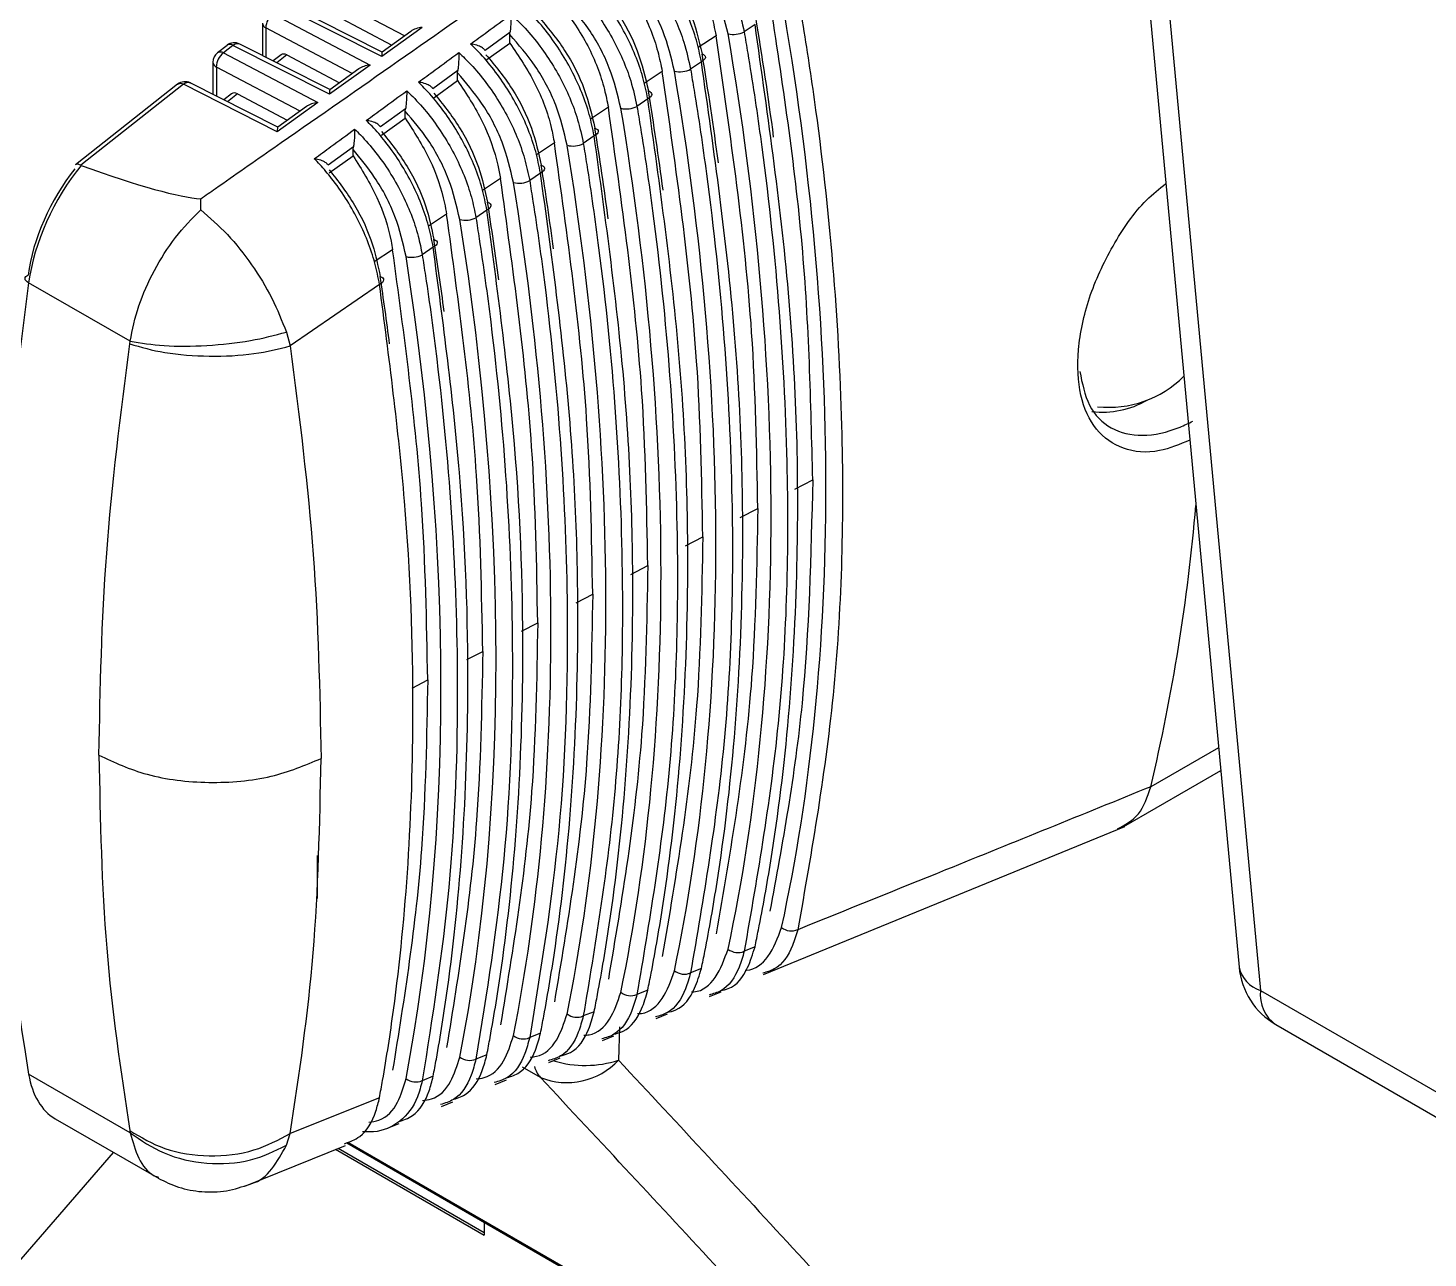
# Model space of a CAD drawing. Extents: x 7 to 135, y 1 to 99.
# Drawn here: x 91.944 to 93.119, y 11.748 to 12.78 of the extents above; entities that cross this region are included whole.
import ezdxf

# ---------------------------------------------------------------- set-up
doc = ezdxf.new("R2010")
doc.units = 0
doc.header["$MEASUREMENT"] = 0
doc.layers.add('OBJECT', color=7, linetype='CONTINUOUS')

msp = doc.modelspace()

# ---------------------------------------------------------------- linework, layer by layer
at = {"layer": 'OBJECT'}
for p, q in [((92.8724, 12.9314), (92.9601, 11.9919)), ((92.8904, 12.9117), (92.9781, 11.9722)), ((92.2598, 12.7733), (92.185, 12.8127)), ((92.2407, 12.7559), (92.1573, 12.7981)), ((92.241, 12.7598), (92.163, 12.7992)), ((92.1406, 12.784), (92.1406, 12.7569)), ((92.1493, 12.7918), (92.2308, 12.7488)), ((92.2026, 12.7901), (92.2491, 12.7656)), ((92.5539, 12.7829), (92.5448, 12.7766)), ((92.2159, 12.7417), (92.1434, 12.78)), ((92.1434, 12.78), (92.1434, 12.7554)), ((92.2747, 12.7804), (92.2407, 12.7559)), ((92.2651, 12.7771), (92.241, 12.7598)), ((92.3482, 12.7761), (92.3274, 12.761)), ((92.3481, 12.7744), (92.3482, 12.7761)), ((92.3481, 12.7673), (92.3481, 12.7744)), ((92.5212, 12.7735), (92.5061, 12.7635)), ((92.1108, 12.7654), (92.1028, 12.7591)), ((92.1158, 12.7654), (92.1078, 12.7591)), ((92.1968, 12.7244), (92.1158, 12.7654)), ((92.1972, 12.7283), (92.1215, 12.7665)), ((92.3281, 12.753), (92.3481, 12.7673)), ((92.099, 12.7513), (92.099, 12.7242)), ((92.1078, 12.7591), (92.187, 12.7173)), ((92.1561, 12.7574), (92.1496, 12.7523)), ((92.161, 12.7574), (92.1526, 12.7508)), ((92.161, 12.7574), (92.2052, 12.734)), ((92.2308, 12.7488), (92.1968, 12.7244)), ((92.5089, 12.7517), (92.4998, 12.7454)), ((92.1721, 12.7102), (92.1019, 12.7472)), ((92.1019, 12.7472), (92.1019, 12.7227)), ((92.2213, 12.7456), (92.1971, 12.7282)), ((92.3044, 12.7442), (92.2835, 12.7289)), ((92.3043, 12.7423), (92.3044, 12.7442)), ((92.3043, 12.7358), (92.3043, 12.7423)), ((92.476, 12.7435), (92.4609, 12.7335)), ((92.0693, 12.7327), (91.9835, 12.6651)), ((92.0743, 12.7327), (91.9881, 12.6648)), ((92.153, 12.6929), (92.0743, 12.7327)), ((92.1533, 12.6967), (92.08, 12.7338)), ((92.1145, 12.7247), (92.1081, 12.7196)), ((92.1195, 12.7246), (92.1111, 12.7181)), ((92.1195, 12.7246), (92.1614, 12.7025)), ((92.2843, 12.7214), (92.3043, 12.7358)), ((92.187, 12.7173), (92.153, 12.6929)), ((92.1774, 12.7141), (92.1533, 12.6967)), ((92.4308, 12.7134), (92.4157, 12.7035)), ((92.4639, 12.7205), (92.4548, 12.7142)), ((92.2606, 12.7122), (92.2396, 12.6969)), ((92.2404, 12.6899), (92.2604, 12.7043)), ((92.2604, 12.7101), (92.2606, 12.7122)), ((92.2604, 12.7043), (92.2604, 12.7101)), ((92.4189, 12.6894), (92.4098, 12.6831)), ((92.2168, 12.6802), (92.1957, 12.6648)), ((92.2166, 12.6779), (92.2168, 12.6802)), ((92.2166, 12.6727), (92.2166, 12.6779)), ((92.3855, 12.6835), (92.3704, 12.6735)), ((92.1966, 12.6584), (92.2166, 12.6727)), ((91.9881, 12.6648), (91.9884, 12.6647)), ((92.3739, 12.6582), (92.3648, 12.6519)), ((92.3403, 12.6536), (92.3252, 12.6436)), ((92.0887, 12.6273), (92.0887, 12.6367)), ((92.2951, 12.6237), (92.2799, 12.6137)), ((92.3289, 12.6271), (92.3197, 12.6207)), ((92.2838, 12.5959), (92.2746, 12.5896)), ((92.2498, 12.5939), (92.2344, 12.5838)), ((92.0295, 12.517), (91.9443, 12.5662)), ((92.2388, 12.5648), (92.1639, 12.5131)), ((92.1606, 12.5247), (92.1639, 12.5131)), ((92.0292, 12.5148), (92.0295, 12.517)), ((92.5872, 12.393), (92.6023, 12.4008)), ((92.5414, 12.3691), (92.5562, 12.3768)), ((92.4955, 12.3453), (92.51, 12.3528)), ((92.4496, 12.3214), (92.4639, 12.3288)), ((92.4037, 12.2976), (92.4177, 12.3048)), ((92.3578, 12.2737), (92.3715, 12.2808)), ((92.312, 12.2499), (92.3254, 12.2568)), ((92.2661, 12.226), (92.2792, 12.2329)), ((92.9429, 12.1759), (92.886, 12.143)), ((92.8633, 12.1098), (92.9447, 12.1568)), ((92.886, 12.143), (92.886, 12.1432)), ((92.5609, 11.9855), (92.8643, 12.1098)), ((92.1864, 12.0854), (92.1864, 12.0495)), ((92.5539, 12.0087), (92.5448, 12.0051)), ((92.5089, 11.9906), (92.4998, 11.987)), ((92.4639, 11.9725), (92.4548, 11.9689)), ((92.9781, 11.9722), (93.1833, 11.8537)), ((92.5158, 11.9671), (92.5254, 11.971)), ((92.4189, 11.9544), (92.4098, 11.9508)), ((92.4708, 11.9486), (92.4804, 11.9526)), ((92.4402, 11.9416), (92.4394, 11.9137)), ((92.9911, 11.9436), (93.1963, 11.8251)), ((92.3739, 11.9363), (92.3648, 11.9327)), ((92.4258, 11.9302), (92.4354, 11.9341)), ((92.3289, 11.9183), (92.3197, 11.9146)), ((92.3808, 11.9118), (92.3904, 11.9157)), ((92.0295, 11.8528), (91.9443, 11.902)), ((92.3738, 11.8992), (92.3588, 11.9079)), ((92.2838, 11.9002), (92.2746, 11.8965)), ((92.3357, 11.8933), (92.3454, 11.8973)), ((92.2388, 11.8822), (92.1639, 11.8522)), ((92.2907, 11.8749), (92.3003, 11.8788)), ((91.9666, 11.8646), (92.0532, 11.8146)), ((92.2455, 11.8566), (92.2552, 11.8605)), ((92.0292, 11.8546), (92.0295, 11.8528)), ((92.1606, 11.8423), (92.1639, 11.8522)), ((92.2113, 11.8442), (92.6706, 11.579)), ((92.2122, 11.8449), (92.6654, 11.5833)), ((91.886, 11.6867), (92.0156, 11.8363)), ((92.1258, 11.8079), (92.2101, 11.8422)), ((92.2019, 11.8389), (92.3267, 11.7668)), ((92.3267, 11.7688), (92.204, 11.8397)), ((92.3266, 11.7776), (92.3267, 11.7668))]:
    msp.add_line(p, q, dxfattribs=at)
at = {"layer": 'OBJECT', "flags": 128}
for points in [[(92.5095, 12.7583), (92.5107, 12.7577), (92.5116, 12.757), (92.5121, 12.7562), (92.5122, 12.7553), (92.512, 12.7544), (92.5113, 12.7535), (92.5103, 12.7526), (92.5089, 12.7517)], [(92.4645, 12.7271), (92.4657, 12.7266), (92.4666, 12.7259), (92.4671, 12.7251), (92.4673, 12.7242), (92.467, 12.7232), (92.4663, 12.7223), (92.4653, 12.7214), (92.4639, 12.7205)], [(92.4195, 12.696), (92.4207, 12.6954), (92.4216, 12.6947), (92.4222, 12.6939), (92.4223, 12.693), (92.422, 12.6921), (92.4213, 12.6911), (92.4203, 12.6902), (92.4189, 12.6894)], [(92.3745, 12.6648), (92.3757, 12.6643), (92.3766, 12.6636), (92.3771, 12.6627), (92.3773, 12.6619), (92.377, 12.6609), (92.3763, 12.66), (92.3753, 12.6591), (92.3739, 12.6582)], [(92.3295, 12.6337), (92.3307, 12.6331), (92.3316, 12.6324), (92.3321, 12.6316), (92.3322, 12.6307), (92.3319, 12.6298), (92.3313, 12.6288), (92.3302, 12.6279), (92.3289, 12.6271)], [(92.2844, 12.6026), (92.2856, 12.602), (92.2865, 12.6013), (92.2871, 12.6005), (92.2872, 12.5996), (92.2869, 12.5986), (92.2862, 12.5977), (92.2852, 12.5968), (92.2838, 12.5959)], [(91.9443, 12.5662), (91.943, 12.567), (91.9421, 12.5678), (91.9415, 12.5687), (91.9413, 12.5696), (91.9414, 12.5705), (91.9419, 12.5713), (91.9427, 12.572), (91.9438, 12.5726)], [(92.2393, 12.5715), (92.2406, 12.5709), (92.2415, 12.5702), (92.242, 12.5694), (92.2421, 12.5685), (92.2418, 12.5675), (92.2412, 12.5665), (92.2401, 12.5656), (92.2388, 12.5648)]]:
    msp.add_lwpolyline(points, dxfattribs=at)
at = {"layer": 'OBJECT'}
for centre, radius, start, end in [((92.1453, 12.7844), 0.00479, 184.1501, 246.5006), ((92.1583, 12.78), 0.0149, 127.058, 180.0175), ((92.5358, 12.7939), 0.0194, 256.423, 297.4868), ((92.1053, 12.7552), 0.00458, 56.7329, 122.2401), ((92.117, 12.7576), 0.01, 63.1776, 128.2361), ((92.1133, 12.7616), 0.00458, 56.7348, 122.2383), ((92.1196, 12.7613), 0.00551, 68.9474, 133.0093), ((92.109, 12.7513), 0.01, 128.2361, 180), ((92.1038, 12.7516), 0.00479, 184.1498, 246.4962), ((92.1167, 12.7472), 0.0149, 127.0592, 180.0121), ((92.4909, 12.7626), 0.0194, 256.1974, 297.4596), ((92.0755, 12.7249), 0.01, 63.1776, 128.2361), ((92.0718, 12.7288), 0.00458, 56.7428, 122.2302), ((92.078, 12.7288), 0.00536, 67.9094, 134.0442), ((92.4459, 12.7313), 0.0193, 255.9712, 297.4332), ((92.401, 12.7001), 0.0192, 255.7473, 297.4025), ((92.356, 12.6688), 0.0191, 255.5251, 297.3701), ((92.311, 12.6376), 0.019, 255.2961, 297.346), ((92.2659, 12.6064), 0.0189, 255.0725, 297.3132), ((92.8505, 12.5516), 0.09, 264.1335, 314.7085), ((92.8458, 12.5315), 0.0739, 262.9177, 300.1991), ((91.2961, 12.5194), 1.6338, 346.6858, 355.0758), ((92.5845, 12.0354), 0.0132, 231.1938, 293.3655), ((92.5395, 12.0173), 0.0133, 231.3713, 293.3937), ((92.4945, 11.9992), 0.0133, 231.5433, 293.4267), ((93.0223, 11.9977), 0.0625, 185.333, 240.0027), ((92.986, 11.9975), 0.0265, 192.2422, 252.6963), ((93.0082, 11.9685), 0.0303, 173.0993, 235.5875), ((92.4495, 11.9811), 0.0133, 231.7159, 293.46), ((92.4045, 11.963), 0.0133, 231.8908, 293.491), ((92.3594, 11.9449), 0.0134, 232.0674, 293.5214), ((92.3144, 11.9269), 0.0134, 232.2405, 293.5574), ((92.3961, 11.9539), 0.059, 247.779, 317.1746), ((92.4113, 12.0007), 0.0914, 253.3503, 287.9137), ((92.3943, 11.9166), 0.0269, 197.92, 220.4035), ((92.2693, 11.9088), 0.0134, 232.4189, 293.5874)]:
    msp.add_arc(centre, radius, start, end, dxfattribs=at)
for centre, major_axis, ratio, start_param, end_param in [((91.0317, 13.2918), (-1.1233, 1.9121), 0.582398, 3.705236, 4.140027), ((91.0361, 13.296), (-1.094, 1.9283), 0.572321, 4.094067, 4.145875), ((92.2759, 12.7726), (0.0141, 0.001), 0.559485, 1.619644, 2.406669), ((90.9879, 13.2665), (-1.1217, 1.9093), 0.582398, 3.708599, 4.136664), ((92.2419, 12.7481), (-0.0009, 0.0117), 0.071971, 0.043681, 0.830706), ((92.1614, 12.7489), (-0.00494, 0.00879), 0.568104, 5.562304, 6.372114), ((92.2321, 12.741), (0.0141, 0.001), 0.559485, 1.619644, 2.406669), ((90.9923, 13.2707), (-1.0924, 1.9255), 0.572321, 4.095586, 4.14251), ((90.944, 13.2412), (-1.12, 1.9065), 0.582398, 3.71197, 4.133293), ((92.1199, 12.7162), (-0.00494, 0.00879), 0.568104, 5.562304, 6.372114), ((92.1981, 12.7166), (-0.0009, 0.0117), 0.071971, 0.043681, 0.830706), ((90.9484, 13.2454), (-1.0908, 1.9226), 0.572321, 4.096306, 4.139138), ((92.1882, 12.7095), (0.0141, 0.001), 0.559485, 1.619644, 2.406669), ((90.9002, 13.2159), (-1.1184, 1.9037), 0.582398, 3.715349, 4.129914), ((92.1542, 12.6851), (-0.0009, 0.0117), 0.071971, 0.043681, 0.830706), ((90.9046, 13.2201), (-1.0892, 1.9198), 0.572321, 4.096404, 4.135757), ((90.8563, 13.1906), (-1.1167, 1.9009), 0.582398, 3.718736, 4.126527), ((92.0162, 12.6028), (0.0508, 0.0976), 0.546171, 1.229091, 2.150624), ((92.0237, 12.599), (0.0558, 0.1063), 0.548821, 1.215786, 2.152407), ((90.4939, 13.4821), (1.6104, -0.8416), 0.051024, 5.927291, 6.168405), ((90.8608, 13.1948), (-1.0876, 1.917), 0.572321, 4.096009, 4.132368), ((90.8125, 13.1653), (-1.1151, 1.898), 0.582398, 3.722132, 4.123132), ((90.8169, 13.1695), (-1.086, 1.9142), 0.572321, 4.095216, 4.128971), ((90.7687, 13.14), (-1.1135, 1.8952), 0.582398, 3.725535, 4.119729), ((90.7731, 13.1442), (-1.0844, 1.9113), 0.572321, 4.094096, 4.125565), ((90.7248, 13.1147), (-1.1118, 1.8924), 0.582398, 3.728947, 4.116317), ((90.7292, 13.1188), (-1.0828, 1.9085), 0.572321, 4.092705, 4.122152), ((93.4268, 13.1849), (1.0403, 1.9967), 0.546312, 2.150718, 2.514227), ((92.0237, 11.9702), (0.0558, 0.1063), 0.548821, 2.515915, 3.11964)]:
    msp.add_ellipse(centre, major_axis=major_axis, ratio=ratio, start_param=start_param, end_param=end_param, dxfattribs=at)
for points, knots in [([(92.0887, 12.6367), (92.0928, 12.6395), (92.1133, 12.6538), (92.1993, 12.7137), (92.3646, 12.8291), (92.512, 12.9338), (92.5947, 12.9926)], [0, 0, 0, 0, 0.024147, 0.120739, 0.507103, 1, 1, 1, 1]), ([(92.4803, 12.8873), (92.4821, 12.8857), (92.4886, 12.8802), (92.5037, 12.8646), (92.5233, 12.8372), (92.5385, 12.8044), (92.543, 12.7845), (92.5448, 12.7766)], [0, 0, 0, 0, 0.059496, 0.208459, 0.505892, 0.803608, 1, 1, 1, 1]), ([(92.5313, 12.775), (92.5285, 12.7862), (92.523, 12.8087), (92.5046, 12.8431), (92.4881, 12.8612), (92.4796, 12.8704)], [0, 0, 0, 0, 0.328089, 0.656254, 1, 1, 1, 1]), ([(92.4365, 12.8554), (92.4384, 12.8538), (92.4448, 12.8482), (92.4598, 12.8324), (92.4792, 12.8048), (92.4938, 12.7724), (92.4982, 12.7529), (92.4998, 12.7454)], [0, 0, 0, 0, 0.0592199, 0.2098301, 0.5105952, 0.8116522, 1, 1, 1, 1]), ([(92.5089, 12.7517), (92.5076, 12.7577), (92.5038, 12.7757), (92.4908, 12.8071), (92.4713, 12.837), (92.4555, 12.8543), (92.4482, 12.8609), (92.4464, 12.8626)], [0, 0, 0, 0, 0.150136, 0.453529, 0.756485, 0.940718, 1, 1, 1, 1]), ([(92.4596, 12.8537), (92.4675, 12.8448), (92.4832, 12.827), (92.5012, 12.7928), (92.5067, 12.7699), (92.5095, 12.7583)], [0, 0, 0, 0, 0.328435, 0.656814, 1, 1, 1, 1]), ([(92.4796, 12.8619), (92.4875, 12.8511), (92.5032, 12.8295), (92.5161, 12.7978), (92.5199, 12.7797), (92.5212, 12.7735)], [0, 0, 0, 0, 0.397552, 0.795055, 1, 1, 1, 1]), ([(92.4639, 12.7205), (92.4627, 12.7265), (92.4589, 12.7445), (92.446, 12.7759), (92.4268, 12.8055), (92.4114, 12.8225), (92.4044, 12.829), (92.4026, 12.8306)], [0, 0, 0, 0, 0.151845, 0.458695, 0.765105, 0.940995, 1, 1, 1, 1]), ([(92.4863, 12.7438), (92.4836, 12.755), (92.4781, 12.7775), (92.46, 12.8115), (92.4439, 12.8295), (92.4358, 12.8384)], [0, 0, 0, 0, 0.332168, 0.664417, 1, 1, 1, 1]), ([(92.4358, 12.8304), (92.4435, 12.8195), (92.4591, 12.7976), (92.4713, 12.7666), (92.4749, 12.749), (92.476, 12.7435)], [0, 0, 0, 0, 0.405543, 0.811029, 1, 1, 1, 1]), ([(92.3928, 12.8234), (92.3946, 12.8218), (92.4009, 12.8161), (92.4158, 12.8002), (92.435, 12.7723), (92.4491, 12.7403), (92.4533, 12.7213), (92.4548, 12.7142)], [0, 0, 0, 0, 0.058946, 0.211287, 0.515534, 0.820094, 1, 1, 1, 1]), ([(92.4158, 12.8217), (92.4236, 12.8127), (92.4391, 12.7947), (92.4566, 12.7607), (92.4619, 12.7383), (92.4645, 12.7271)], [0, 0, 0, 0, 0.3327125, 0.6653653, 1, 1, 1, 1]), ([(92.4413, 12.7126), (92.4386, 12.7239), (92.4332, 12.7463), (92.4154, 12.78), (92.3997, 12.7977), (92.3919, 12.8064)], [0, 0, 0, 0, 0.336464, 0.673003, 1, 1, 1, 1]), ([(92.5898, 12.8078), (92.5908, 12.8019), (92.5958, 12.7725), (92.6147, 12.6492), (92.6306, 12.457), (92.625, 12.2232), (92.6015, 12.0899), (92.5898, 12.0232)], [0, 0, 0, 0, 0.020664, 0.103331, 0.434809, 0.717404, 1, 1, 1, 1]), ([(92.4189, 12.6894), (92.4177, 12.6953), (92.414, 12.7134), (92.4011, 12.7447), (92.3822, 12.7739), (92.3672, 12.7908), (92.3606, 12.797), (92.3589, 12.7986)], [0, 0, 0, 0, 0.153634, 0.464107, 0.774128, 0.941265, 1, 1, 1, 1]), ([(92.3919, 12.7988), (92.3996, 12.7878), (92.4149, 12.7658), (92.4264, 12.7353), (92.4298, 12.7184), (92.4308, 12.7134)], [0, 0, 0, 0, 0.41401, 0.827963, 1, 1, 1, 1]), ([(92.6023, 12.4008), (92.6008, 12.466), (92.5979, 12.5963), (92.5769, 12.7346), (92.5664, 12.8036)], [0, 0, 0, 0, 0.500491, 1, 1, 1, 1]), ([(92.3152, 12.7665), (92.3198, 12.7699), (92.3311, 12.7782), (92.3424, 12.7865), (92.3491, 12.7914)], [0, 0, 0, 0, 0.41243, 1, 1, 1, 1]), ([(92.3491, 12.7914), (92.3491, 12.7913), (92.3491, 12.7906), (92.3491, 12.7883), (92.349, 12.7843), (92.3487, 12.7796), (92.3484, 12.7772), (92.3482, 12.7761)], [0, 0, 0, 0, 0.0080149, 0.1670107, 0.5220034, 0.7880589, 1, 1, 1, 1]), ([(92.3491, 12.7914), (92.3508, 12.7898), (92.3571, 12.784), (92.3719, 12.7679), (92.3908, 12.7398), (92.4044, 12.7082), (92.4084, 12.6897), (92.4098, 12.6831)], [0, 0, 0, 0, 0.058674, 0.212822, 0.520728, 0.828955, 1, 1, 1, 1]), ([(92.372, 12.7896), (92.3797, 12.7805), (92.3951, 12.7623), (92.412, 12.7286), (92.417, 12.7067), (92.4195, 12.696)], [0, 0, 0, 0, 0.337219, 0.674379, 1, 1, 1, 1]), ([(92.5539, 12.0087), (92.5548, 12.0135), (92.5597, 12.0372), (92.578, 12.139), (92.593, 12.3118), (92.5873, 12.5485), (92.565, 12.7048), (92.5539, 12.7829)], [0, 0, 0, 0, 0.020947, 0.104745, 0.44076, 0.72038, 1, 1, 1, 1]), ([(92.3962, 12.6815), (92.3936, 12.6927), (92.3883, 12.7151), (92.3708, 12.7484), (92.3555, 12.7659), (92.3481, 12.7744)], [0, 0, 0, 0, 0.340989, 0.682056, 1, 1, 1, 1]), ([(92.5562, 12.3768), (92.5553, 12.4256), (92.5531, 12.5536), (92.5334, 12.6895), (92.5212, 12.7735)], [0, 0, 0, 0, 0.38188, 1, 1, 1, 1]), ([(92.5448, 12.7766), (92.5458, 12.7707), (92.5508, 12.7413), (92.5693, 12.6182), (92.5845, 12.4285), (92.5786, 12.1994), (92.5561, 12.0699), (92.5448, 12.0051)], [0, 0, 0, 0, 0.021019, 0.105106, 0.44228, 0.72114, 1, 1, 1, 1]), ([(92.3739, 12.6582), (92.3727, 12.6642), (92.369, 12.6822), (92.3563, 12.7136), (92.3376, 12.7424), (92.3231, 12.7589), (92.3169, 12.7649), (92.3152, 12.7665)], [0, 0, 0, 0, 0.155511, 0.46978, 0.783592, 0.941533, 1, 1, 1, 1]), ([(92.3274, 12.761), (92.327, 12.7616), (92.3259, 12.763), (92.3225, 12.7649), (92.3188, 12.766), (92.3161, 12.7664), (92.3152, 12.7665), (92.3152, 12.7665)], [0, 0, 0, 0, 0.216121, 0.48268, 0.828147, 0.991679, 1, 1, 1, 1]), ([(92.3481, 12.7673), (92.3556, 12.7562), (92.3707, 12.7339), (92.3816, 12.7041), (92.3847, 12.6878), (92.3855, 12.6835)], [0, 0, 0, 0, 0.423012, 0.84596, 1, 1, 1, 1]), ([(92.2714, 12.7345), (92.2761, 12.7379), (92.2874, 12.7462), (92.2987, 12.7545), (92.3054, 12.7593)], [0, 0, 0, 0, 0.412389, 1, 1, 1, 1]), ([(92.3054, 12.7593), (92.3054, 12.7593), (92.3054, 12.7587), (92.3054, 12.7564), (92.3052, 12.7525), (92.3049, 12.7478), (92.3046, 12.7453), (92.3044, 12.7442)], [0, 0, 0, 0, 0.0081236, 0.1438781, 0.5082552, 0.782561, 1, 1, 1, 1]), ([(92.3054, 12.7593), (92.3071, 12.7577), (92.3133, 12.7519), (92.3279, 12.7356), (92.3467, 12.7073), (92.3597, 12.6761), (92.3635, 12.658), (92.3648, 12.6519)], [0, 0, 0, 0, 0.058404, 0.214451, 0.526194, 0.838268, 1, 1, 1, 1]), ([(92.3281, 12.7575), (92.3358, 12.7483), (92.3511, 12.7298), (92.3674, 12.6965), (92.3722, 12.6751), (92.3745, 12.6648)], [0, 0, 0, 0, 0.341978, 0.683892, 1, 1, 1, 1]), ([(92.5089, 11.9906), (92.5099, 11.9954), (92.5147, 12.0192), (92.5327, 12.1213), (92.5469, 12.2923), (92.5409, 12.5247), (92.5196, 12.676), (92.5089, 12.7517)], [0, 0, 0, 0, 0.021311, 0.106568, 0.448432, 0.724216, 1, 1, 1, 1]), ([(92.3512, 12.6503), (92.3486, 12.6616), (92.3433, 12.684), (92.3261, 12.7168), (92.3113, 12.7341), (92.3043, 12.7423)], [0, 0, 0, 0, 0.345763, 0.691608, 1, 1, 1, 1]), ([(92.51, 12.3528), (92.5092, 12.4016), (92.5069, 12.5276), (92.4877, 12.6615), (92.476, 12.7435)], [0, 0, 0, 0, 0.387367, 1, 1, 1, 1]), ([(92.4998, 12.7454), (92.5008, 12.7395), (92.5057, 12.7101), (92.5239, 12.5871), (92.5383, 12.4), (92.5321, 12.1756), (92.5106, 12.0498), (92.4998, 11.987)], [0, 0, 0, 0, 0.021386, 0.106942, 0.450009, 0.725004, 1, 1, 1, 1]), ([(92.2277, 12.7023), (92.2324, 12.7058), (92.2437, 12.7141), (92.255, 12.7224), (92.2616, 12.7272)], [0, 0, 0, 0, 0.412358, 1, 1, 1, 1]), ([(92.2616, 12.7272), (92.2616, 12.7272), (92.2616, 12.7267), (92.2616, 12.7245), (92.2615, 12.7207), (92.2611, 12.7159), (92.2608, 12.7133), (92.2606, 12.7122)], [0, 0, 0, 0, 0.008186, 0.119691, 0.49372, 0.776725, 1, 1, 1, 1]), ([(92.2616, 12.7272), (92.2633, 12.7256), (92.2695, 12.7197), (92.284, 12.7033), (92.3025, 12.6748), (92.315, 12.644), (92.3186, 12.6264), (92.3197, 12.6207)], [0, 0, 0, 0, 0.058137, 0.216178, 0.531948, 0.848068, 1, 1, 1, 1]), ([(92.3289, 12.6271), (92.3277, 12.633), (92.3241, 12.651), (92.3114, 12.6824), (92.2931, 12.7108), (92.2789, 12.7271), (92.2731, 12.7328), (92.2714, 12.7345)], [0, 0, 0, 0, 0.1574803, 0.4757308, 0.7935207, 0.9417948, 1, 1, 1, 1]), ([(92.2835, 12.7289), (92.2831, 12.7296), (92.282, 12.731), (92.2786, 12.7329), (92.2748, 12.734), (92.2723, 12.7344), (92.2715, 12.7344), (92.2714, 12.7345)], [0, 0, 0, 0, 0.2207473, 0.4945246, 0.8478079, 0.9915401, 1, 1, 1, 1]), ([(92.2843, 12.7254), (92.2919, 12.7161), (92.307, 12.6973), (92.3227, 12.6644), (92.3273, 12.6435), (92.3295, 12.6337)], [0, 0, 0, 0, 0.347003, 0.693943, 1, 1, 1, 1]), ([(92.3043, 12.7358), (92.3117, 12.7246), (92.3265, 12.7021), (92.3367, 12.6729), (92.3396, 12.6573), (92.3403, 12.6536)], [0, 0, 0, 0, 0.432599, 0.86514, 1, 1, 1, 1]), ([(92.4639, 12.3288), (92.463, 12.3776), (92.4608, 12.5017), (92.4421, 12.6335), (92.4308, 12.7134)], [0, 0, 0, 0, 0.393082, 1, 1, 1, 1]), ([(92.4548, 12.7142), (92.4558, 12.7084), (92.4606, 12.679), (92.4785, 12.5561), (92.4922, 12.3715), (92.4857, 12.1518), (92.4651, 12.0298), (92.4548, 11.9689)], [0, 0, 0, 0, 0.021766, 0.108843, 0.45801, 0.729005, 1, 1, 1, 1]), ([(92.4639, 11.9725), (92.4649, 11.9773), (92.4696, 12.0011), (92.4873, 12.1035), (92.5008, 12.2728), (92.4945, 12.5008), (92.4741, 12.6473), (92.4639, 12.7205)], [0, 0, 0, 0, 0.0216883, 0.1084546, 0.4563732, 0.7281866, 1, 1, 1, 1]), ([(92.2838, 12.5959), (92.2827, 12.6019), (92.2791, 12.6199), (92.2665, 12.6513), (92.2485, 12.6793), (92.2348, 12.6953), (92.2293, 12.7007), (92.2277, 12.7023)], [0, 0, 0, 0, 0.159551, 0.481991, 0.803963, 0.942058, 1, 1, 1, 1]), ([(92.2396, 12.6969), (92.2391, 12.6975), (92.2381, 12.6989), (92.2346, 12.7008), (92.2309, 12.7019), (92.2284, 12.7023), (92.2278, 12.7023), (92.2277, 12.7023)], [0, 0, 0, 0, 0.225635, 0.506962, 0.868223, 0.991446, 1, 1, 1, 1]), ([(92.3061, 12.6192), (92.3036, 12.6304), (92.2984, 12.6528), (92.2815, 12.6852), (92.267, 12.7023), (92.2604, 12.7101)], [0, 0, 0, 0, 0.350807, 0.701699, 1, 1, 1, 1]), ([(92.2604, 12.7043), (92.2677, 12.6929), (92.2823, 12.6702), (92.2918, 12.6417), (92.2945, 12.6268), (92.2951, 12.6237)], [0, 0, 0, 0, 0.442845, 0.88563, 1, 1, 1, 1]), ([(92.184, 12.6702), (92.1887, 12.6736), (92.2, 12.6819), (92.2113, 12.6902), (92.2179, 12.6951)], [0, 0, 0, 0, 0.412315, 1, 1, 1, 1]), ([(92.2179, 12.6951), (92.2179, 12.6951), (92.2179, 12.6947), (92.2179, 12.6926), (92.2178, 12.6888), (92.2174, 12.684), (92.217, 12.6814), (92.2168, 12.6802)], [0, 0, 0, 0, 0.008279, 0.094533, 0.4784, 0.770554, 1, 1, 1, 1]), ([(92.2179, 12.6951), (92.2195, 12.6935), (92.2256, 12.6875), (92.24, 12.6709), (92.2582, 12.6423), (92.2702, 12.6119), (92.2736, 12.5948), (92.2746, 12.5896)], [0, 0, 0, 0, 0.057876, 0.218013, 0.53802, 0.858388, 1, 1, 1, 1]), ([(92.2404, 12.6932), (92.2479, 12.6838), (92.263, 12.6648), (92.2781, 12.6323), (92.2824, 12.6119), (92.2844, 12.6026)], [0, 0, 0, 0, 0.352326, 0.704579, 1, 1, 1, 1]), ([(92.4189, 11.9544), (92.4199, 11.9592), (92.4245, 11.9831), (92.4418, 12.0857), (92.4547, 12.2533), (92.4481, 12.4769), (92.4287, 12.6186), (92.4189, 12.6894)], [0, 0, 0, 0, 0.022079, 0.110408, 0.464597, 0.732299, 1, 1, 1, 1]), ([(92.2611, 12.5881), (92.2585, 12.5993), (92.2534, 12.6217), (92.2368, 12.6535), (92.2228, 12.6704), (92.2166, 12.6779)], [0, 0, 0, 0, 0.356144, 0.712377, 1, 1, 1, 1]), ([(92.4177, 12.3048), (92.4168, 12.3536), (92.4147, 12.4759), (92.3965, 12.6055), (92.3855, 12.6835)], [0, 0, 0, 0, 0.399041, 1, 1, 1, 1]), ([(92.4098, 12.6831), (92.4108, 12.6772), (92.4155, 12.6478), (92.4331, 12.5251), (92.446, 12.3431), (92.4393, 12.128), (92.4196, 12.0098), (92.4098, 11.9508)], [0, 0, 0, 0, 0.0221596, 0.1108119, 0.4662967, 0.7331483, 1, 1, 1, 1]), ([(91.9881, 12.6648), (91.9873, 12.6651), (91.9858, 12.6657), (91.9842, 12.6657), (91.9838, 12.6652), (91.9836, 12.665)], [0, 0, 0, 0, 0.411388, 0.822619, 1, 1, 1, 1]), ([(92.2388, 12.5648), (92.2376, 12.5707), (92.2341, 12.5887), (92.2215, 12.6201), (92.2039, 12.6478), (92.1906, 12.6634), (92.1856, 12.6686), (92.184, 12.6702)], [0, 0, 0, 0, 0.16173, 0.488575, 0.814946, 0.942319, 1, 1, 1, 1]), ([(92.1957, 12.6648), (92.1952, 12.6655), (92.1941, 12.6669), (92.1904, 12.6687), (92.1869, 12.6697), (92.1845, 12.6701), (92.184, 12.6702), (92.184, 12.6702)], [0, 0, 0, 0, 0.2369262, 0.5288157, 0.9000347, 0.9913727, 1, 1, 1, 1]), ([(92.2166, 12.6727), (92.2237, 12.6613), (92.2381, 12.6384), (92.2469, 12.6106), (92.2494, 12.5963), (92.2498, 12.5939)], [0, 0, 0, 0, 0.453822, 0.907586, 1, 1, 1, 1]), ([(92.1966, 12.661), (92.204, 12.6514), (92.2189, 12.6323), (92.2334, 12.6001), (92.2375, 12.5803), (92.2393, 12.5715)], [0, 0, 0, 0, 0.357962, 0.715855, 1, 1, 1, 1]), ([(92.3739, 11.9363), (92.3748, 11.9411), (92.3794, 11.9651), (92.3964, 12.068), (92.4086, 12.2338), (92.4018, 12.4531), (92.3832, 12.5898), (92.3739, 12.6582)], [0, 0, 0, 0, 0.022484, 0.112433, 0.473119, 0.736559, 1, 1, 1, 1]), ([(92.3715, 12.2808), (92.3707, 12.3296), (92.3686, 12.45), (92.3508, 12.5777), (92.3403, 12.6536)], [0, 0, 0, 0, 0.405259, 1, 1, 1, 1]), ([(92.3648, 12.6519), (92.3657, 12.646), (92.3704, 12.6167), (92.3876, 12.494), (92.3998, 12.3146), (92.3928, 12.1042), (92.3741, 11.9898), (92.3648, 11.9327)], [0, 0, 0, 0, 0.0225676, 0.1128522, 0.4748854, 0.7374427, 1, 1, 1, 1]), ([(92.9188, 12.434), (92.9102, 12.4305), (92.8898, 12.4221), (92.8619, 12.4252), (92.8388, 12.4412), (92.8255, 12.4704), (92.8235, 12.5092), (92.8328, 12.5535), (92.853, 12.5974), (92.8762, 12.6314), (92.8932, 12.645), (92.8987, 12.6494)], [0, 0, 0, 0, 0.088526, 0.20962, 0.330858, 0.452643, 0.574917, 0.697401, 0.8198, 0.94181, 1, 1, 1, 1]), ([(92.0295, 12.517), (92.0315, 12.5268), (92.0355, 12.5466), (92.0491, 12.5767), (92.0669, 12.605), (92.0814, 12.6199), (92.0887, 12.6273)], [0, 0, 0, 0, 0.249999, 0.5, 0.749998, 1, 1, 1, 1]), ([(92.0887, 12.6273), (92.0963, 12.6207), (92.1114, 12.6076), (92.132, 12.5816), (92.1494, 12.5532), (92.1568, 12.5342), (92.1606, 12.5247)], [0, 0, 0, 0, 0.2499994, 0.4999989, 0.7500007, 1, 1, 1, 1]), ([(92.3254, 12.2568), (92.3245, 12.3057), (92.3224, 12.4242), (92.3052, 12.5498), (92.2951, 12.6237)], [0, 0, 0, 0, 0.411755, 1, 1, 1, 1]), ([(92.3197, 12.6207), (92.3206, 12.6149), (92.3252, 12.5855), (92.3421, 12.463), (92.3537, 12.2862), (92.3464, 12.0804), (92.3286, 11.9698), (92.3197, 11.9146)], [0, 0, 0, 0, 0.022991, 0.114968, 0.483793, 0.741896, 1, 1, 1, 1]), ([(92.3289, 11.9183), (92.3298, 11.9231), (92.3343, 11.9471), (92.351, 12.0503), (92.3624, 12.2143), (92.3554, 12.4292), (92.3377, 12.5611), (92.3289, 12.6271)], [0, 0, 0, 0, 0.022904, 0.114532, 0.481956, 0.740978, 1, 1, 1, 1]), ([(92.2838, 11.9002), (92.2847, 11.905), (92.2892, 11.9291), (92.3055, 12.0326), (92.3163, 12.1948), (92.309, 12.4054), (92.2922, 12.5324), (92.2838, 12.5959)], [0, 0, 0, 0, 0.023339, 0.116711, 0.491126, 0.745563, 1, 1, 1, 1]), ([(92.2792, 12.2329), (92.2783, 12.2817), (92.2763, 12.3985), (92.2595, 12.5221), (92.2498, 12.5939)], [0, 0, 0, 0, 0.418548, 1, 1, 1, 1]), ([(92.2746, 12.5896), (92.2755, 12.5837), (92.2801, 12.5544), (92.2966, 12.432), (92.3075, 12.2577), (92.3, 12.0565), (92.2831, 11.9499), (92.2746, 11.8965)], [0, 0, 0, 0, 0.02343, 0.117165, 0.493038, 0.746519, 1, 1, 1, 1]), ([(92.2388, 11.8822), (92.2396, 11.887), (92.244, 11.9112), (92.26, 12.0148), (92.2702, 12.1753), (92.2627, 12.3815), (92.2467, 12.5037), (92.2388, 12.5648)], [0, 0, 0, 0, 0.023792, 0.118973, 0.500647, 0.750324, 1, 1, 1, 1]), ([(92.0295, 12.517), (92.0386, 12.5156), (92.0575, 12.5126), (92.0938, 12.513), (92.1307, 12.5169), (92.1508, 12.5221), (92.1606, 12.5247)], [0, 0, 0, 0, 0.241561, 0.500001, 0.75844, 1, 1, 1, 1]), ([(92.0033, 12.1697), (92.0044, 12.2257), (92.0066, 12.3377), (92.0216, 12.4558), (92.0292, 12.5148)], [0, 0, 0, 0, 0.5, 1, 1, 1, 1]), ([(92.0292, 12.5148), (92.0386, 12.5121), (92.0581, 12.5066), (92.0958, 12.5038), (92.1338, 12.5056), (92.1541, 12.5107), (92.1639, 12.5131)], [0, 0, 0, 0, 0.24117, 0.499999, 0.758832, 1, 1, 1, 1]), ([(92.1639, 12.5131), (92.1714, 12.4542), (92.1864, 12.3356), (92.1886, 12.2234), (92.1897, 12.1669)], [0, 0, 0, 0, 0.496376, 1, 1, 1, 1]), ([(92.8264, 12.4918), (92.8285, 12.4817), (92.8328, 12.461), (92.8517, 12.4424), (92.8782, 12.4359), (92.9031, 12.4412), (92.9178, 12.4483), (92.9214, 12.45)], [0, 0, 0, 0, 0.221612, 0.455559, 0.689554, 0.923446, 1, 1, 1, 1]), ([(92.6023, 12.4008), (92.6008, 12.3373), (92.5979, 12.2104), (92.5769, 12.0959), (92.5664, 12.0387)], [0, 0, 0, 0, 0.5004911, 1, 1, 1, 1]), ([(92.5562, 12.3768), (92.5553, 12.3289), (92.5531, 12.2036), (92.5334, 12.09), (92.5212, 12.0198)], [0, 0, 0, 0, 0.38188, 1, 1, 1, 1]), ([(92.51, 12.3528), (92.5092, 12.305), (92.5069, 12.1815), (92.4877, 12.0694), (92.476, 12.0008)], [0, 0, 0, 0, 0.387366, 1, 1, 1, 1]), ([(92.4639, 12.3288), (92.463, 12.281), (92.4608, 12.1593), (92.4421, 12.0488), (92.4308, 11.9817)], [0, 0, 0, 0, 0.393082, 1, 1, 1, 1]), ([(92.4177, 12.3048), (92.4168, 12.257), (92.4147, 12.1372), (92.3965, 12.0282), (92.3855, 11.9627)], [0, 0, 0, 0, 0.399041, 1, 1, 1, 1]), ([(92.3715, 12.2808), (92.3707, 12.233), (92.3686, 12.115), (92.3508, 12.0075), (92.3403, 11.9435)], [0, 0, 0, 0, 0.405259, 1, 1, 1, 1]), ([(92.3254, 12.2568), (92.3245, 12.209), (92.3224, 12.0928), (92.3052, 11.9867), (92.2951, 11.9244)], [0, 0, 0, 0, 0.4117551, 1, 1, 1, 1]), ([(92.2792, 12.2329), (92.2783, 12.185), (92.2763, 12.0705), (92.2595, 11.966), (92.2498, 11.9052)], [0, 0, 0, 0, 0.418548, 1, 1, 1, 1]), ([(92.0033, 12.1697), (92.0162, 12.1637), (92.0431, 12.1512), (92.0954, 12.145), (92.1483, 12.1496), (92.1763, 12.1613), (92.1897, 12.1669)], [0, 0, 0, 0, 0.240772, 0.499999, 0.759228, 1, 1, 1, 1]), ([(92.0033, 12.1697), (92.0044, 12.115), (92.0066, 12.0056), (92.0216, 11.9049), (92.0292, 11.8546)], [0, 0, 0, 0, 0.5, 1, 1, 1, 1]), ([(92.1639, 11.8522), (92.1714, 11.902), (92.1864, 12.0022), (92.1886, 12.1118), (92.1897, 12.1669)], [0, 0, 0, 0, 0.496376, 1, 1, 1, 1]), ([(92.886, 12.1432), (92.8287, 12.1199), (92.73, 12.0798), (92.6311, 12.0399), (92.5898, 12.0232)], [0, 0, 0, 0, 0.581449, 1, 1, 1, 1]), ([(92.858, 12.1078), (92.8645, 12.1113), (92.8777, 12.1184), (92.8832, 12.1347), (92.886, 12.143)], [0, 0, 0, 0, 0.491594, 1, 1, 1, 1]), ([(92.5456, 11.9892), (92.546, 11.9892), (92.5541, 11.9893), (92.5668, 12), (92.573, 12.0164), (92.5762, 12.0251)], [0, 0, 0, 0, 0.023078, 0.484567, 1, 1, 1, 1]), ([(92.5898, 12.0232), (92.5884, 12.0187), (92.5844, 12.005), (92.5749, 11.9908), (92.5637, 11.9877), (92.5604, 11.9868)], [0, 0, 0, 0, 0.257655, 0.777102, 1, 1, 1, 1]), ([(92.525, 11.972), (92.5272, 11.9725), (92.5373, 11.9746), (92.5474, 11.988), (92.552, 12.0028), (92.5539, 12.0087)], [0, 0, 0, 0, 0.145512, 0.659142, 1, 1, 1, 1]), ([(92.5005, 11.971), (92.5012, 11.971), (92.5097, 11.9712), (92.5223, 11.9822), (92.5282, 11.9985), (92.5313, 12.0069)], [0, 0, 0, 0, 0.04431, 0.503863, 1, 1, 1, 1]), ([(92.5448, 12.0051), (92.5435, 12.0005), (92.5395, 11.9868), (92.53, 11.9725), (92.5187, 11.9694), (92.5153, 11.9684)], [0, 0, 0, 0, 0.256322, 0.773094, 1, 1, 1, 1]), ([(92.4554, 11.9528), (92.4565, 11.9528), (92.4653, 11.9532), (92.4777, 11.9645), (92.4834, 11.9805), (92.4863, 11.9887)], [0, 0, 0, 0, 0.0657749, 0.5234252, 1, 1, 1, 1]), ([(92.4998, 11.987), (92.4985, 11.9824), (92.4946, 11.9686), (92.485, 11.9542), (92.4738, 11.951), (92.4703, 11.95)], [0, 0, 0, 0, 0.255064, 0.769307, 1, 1, 1, 1]), ([(92.48, 11.9537), (92.4825, 11.9543), (92.4928, 11.9567), (92.5028, 11.9703), (92.5072, 11.985), (92.5089, 11.9906)], [0, 0, 0, 0, 0.166922, 0.678099, 1, 1, 1, 1]), ([(92.4349, 11.9354), (92.4377, 11.9361), (92.4483, 11.9388), (92.4582, 11.9527), (92.4624, 11.9671), (92.4639, 11.9725)], [0, 0, 0, 0, 0.188371, 0.697235, 1, 1, 1, 1]), ([(92.4103, 11.9346), (92.4117, 11.9347), (92.4209, 11.9352), (92.4331, 11.9467), (92.4386, 11.9627), (92.4413, 11.9706)], [0, 0, 0, 0, 0.087474, 0.543266, 1, 1, 1, 1]), ([(92.4548, 11.9689), (92.4535, 11.9643), (92.4497, 11.9505), (92.4401, 11.936), (92.4288, 11.9326), (92.4252, 11.9316)], [0, 0, 0, 0, 0.253873, 0.765726, 1, 1, 1, 1]), ([(92.3651, 11.9163), (92.367, 11.9165), (92.3764, 11.9172), (92.3885, 11.9291), (92.3937, 11.9448), (92.3962, 11.9525)], [0, 0, 0, 0, 0.109424, 0.563395, 1, 1, 1, 1]), ([(92.4098, 11.9508), (92.4085, 11.9462), (92.4047, 11.9323), (92.3952, 11.9177), (92.3838, 11.9143), (92.3802, 11.9132)], [0, 0, 0, 0, 0.252754, 0.762351, 1, 1, 1, 1]), ([(92.3898, 11.9171), (92.393, 11.9179), (92.4038, 11.9209), (92.4135, 11.9351), (92.4175, 11.9493), (92.4189, 11.9544)], [0, 0, 0, 0, 0.209904, 0.716582, 1, 1, 1, 1]), ([(92.32, 11.8981), (92.3222, 11.8983), (92.332, 11.8993), (92.3439, 11.9114), (92.3488, 11.9269), (92.3512, 11.9344)], [0, 0, 0, 0, 0.131629, 0.583831, 1, 1, 1, 1]), ([(92.3648, 11.9327), (92.3635, 11.9281), (92.3597, 11.9142), (92.3502, 11.8994), (92.3388, 11.896), (92.3351, 11.8949)], [0, 0, 0, 0, 0.251694, 0.759169, 1, 1, 1, 1]), ([(92.3448, 11.8988), (92.3482, 11.8998), (92.3593, 11.903), (92.3688, 11.9175), (92.3726, 11.9315), (92.3739, 11.9363)], [0, 0, 0, 0, 0.231544, 0.736163, 1, 1, 1, 1]), ([(92.2749, 11.8798), (92.2774, 11.8801), (92.2875, 11.8814), (92.2992, 11.8938), (92.3039, 11.9091), (92.3061, 11.9163)], [0, 0, 0, 0, 0.154117, 0.60459, 1, 1, 1, 1]), ([(92.3197, 11.9146), (92.3185, 11.91), (92.3148, 11.896), (92.3052, 11.8812), (92.2938, 11.8776), (92.29, 11.8765)], [0, 0, 0, 0, 0.250495, 0.755561, 1, 1, 1, 1]), ([(92.2997, 11.8804), (92.3035, 11.8816), (92.3148, 11.8852), (92.3241, 11.9), (92.3277, 11.9138), (92.3289, 11.9183)], [0, 0, 0, 0, 0.253617, 0.756095, 1, 1, 1, 1]), ([(92.4394, 11.9137), (92.49, 11.8593), (92.5897, 11.7522), (92.6848, 11.6477), (92.7316, 11.5963)], [0, 0, 0, 0, 0.5077643, 1, 1, 1, 1]), ([(92.2746, 11.8965), (92.2734, 11.8918), (92.2698, 11.8777), (92.257, 11.8608), (92.2395, 11.8531), (92.2277, 11.8535), (92.2246, 11.8536)], [0, 0, 0, 0, 0.174303, 0.525749, 0.876645, 1, 1, 1, 1]), ([(92.2297, 11.8616), (92.2327, 11.862), (92.2431, 11.8635), (92.2546, 11.8763), (92.259, 11.8913), (92.2611, 11.8982)], [0, 0, 0, 0, 0.176894, 0.625691, 1, 1, 1, 1]), ([(92.2546, 11.862), (92.2587, 11.8634), (92.2702, 11.8674), (92.2794, 11.8826), (92.2828, 11.896), (92.2838, 11.9002)], [0, 0, 0, 0, 0.276914, 0.77662, 1, 1, 1, 1]), ([(92.6654, 11.5833), (92.6187, 11.6345), (92.5238, 11.7385), (92.4243, 11.8451), (92.3738, 11.8992)], [0, 0, 0, 0, 0.49218, 1, 1, 1, 1]), ([(92.2094, 11.8436), (92.2139, 11.8453), (92.2257, 11.8496), (92.2346, 11.8651), (92.2378, 11.8783), (92.2388, 11.8822)], [0, 0, 0, 0, 0.300261, 0.79736, 1, 1, 1, 1]), ([(92.0292, 11.8546), (92.0386, 11.849), (92.0581, 11.8374), (92.0958, 11.8317), (92.1338, 11.8361), (92.1541, 11.847), (92.1639, 11.8522)], [0, 0, 0, 0, 0.24117, 0.499999, 0.758832, 1, 1, 1, 1]), ([(92.0295, 11.8528), (92.0386, 11.8465), (92.0575, 11.8336), (92.0938, 11.8257), (92.1307, 11.8277), (92.1508, 11.8375), (92.1606, 11.8423)], [0, 0, 0, 0, 0.241561, 0.500001, 0.75844, 1, 1, 1, 1]), ([(92.0295, 11.8528), (92.0316, 11.8454), (92.0357, 11.8306), (92.0449, 11.8184), (92.0521, 11.8158), (92.0534, 11.8154)], [0, 0, 0, 0, 0.454442, 0.908889, 1, 1, 1, 1]), ([(92.1301, 11.81), (92.1306, 11.81), (92.1378, 11.8114), (92.1492, 11.8216), (92.1568, 11.8354), (92.1606, 11.8423)], [0, 0, 0, 0, 0.031601, 0.515803, 1, 1, 1, 1]), ([(92.053, 11.8147), (92.0586, 11.8119), (92.0702, 11.8062), (92.0899, 11.8027), (92.1105, 11.8032), (92.1236, 11.8075), (92.1302, 11.8097)], [0, 0, 0, 0, 0.234433, 0.483457, 0.741033, 1, 1, 1, 1])]:
    msp.add_open_spline(points, degree=3, knots=knots, dxfattribs=at)

doc.saveas('drawing.dxf')
